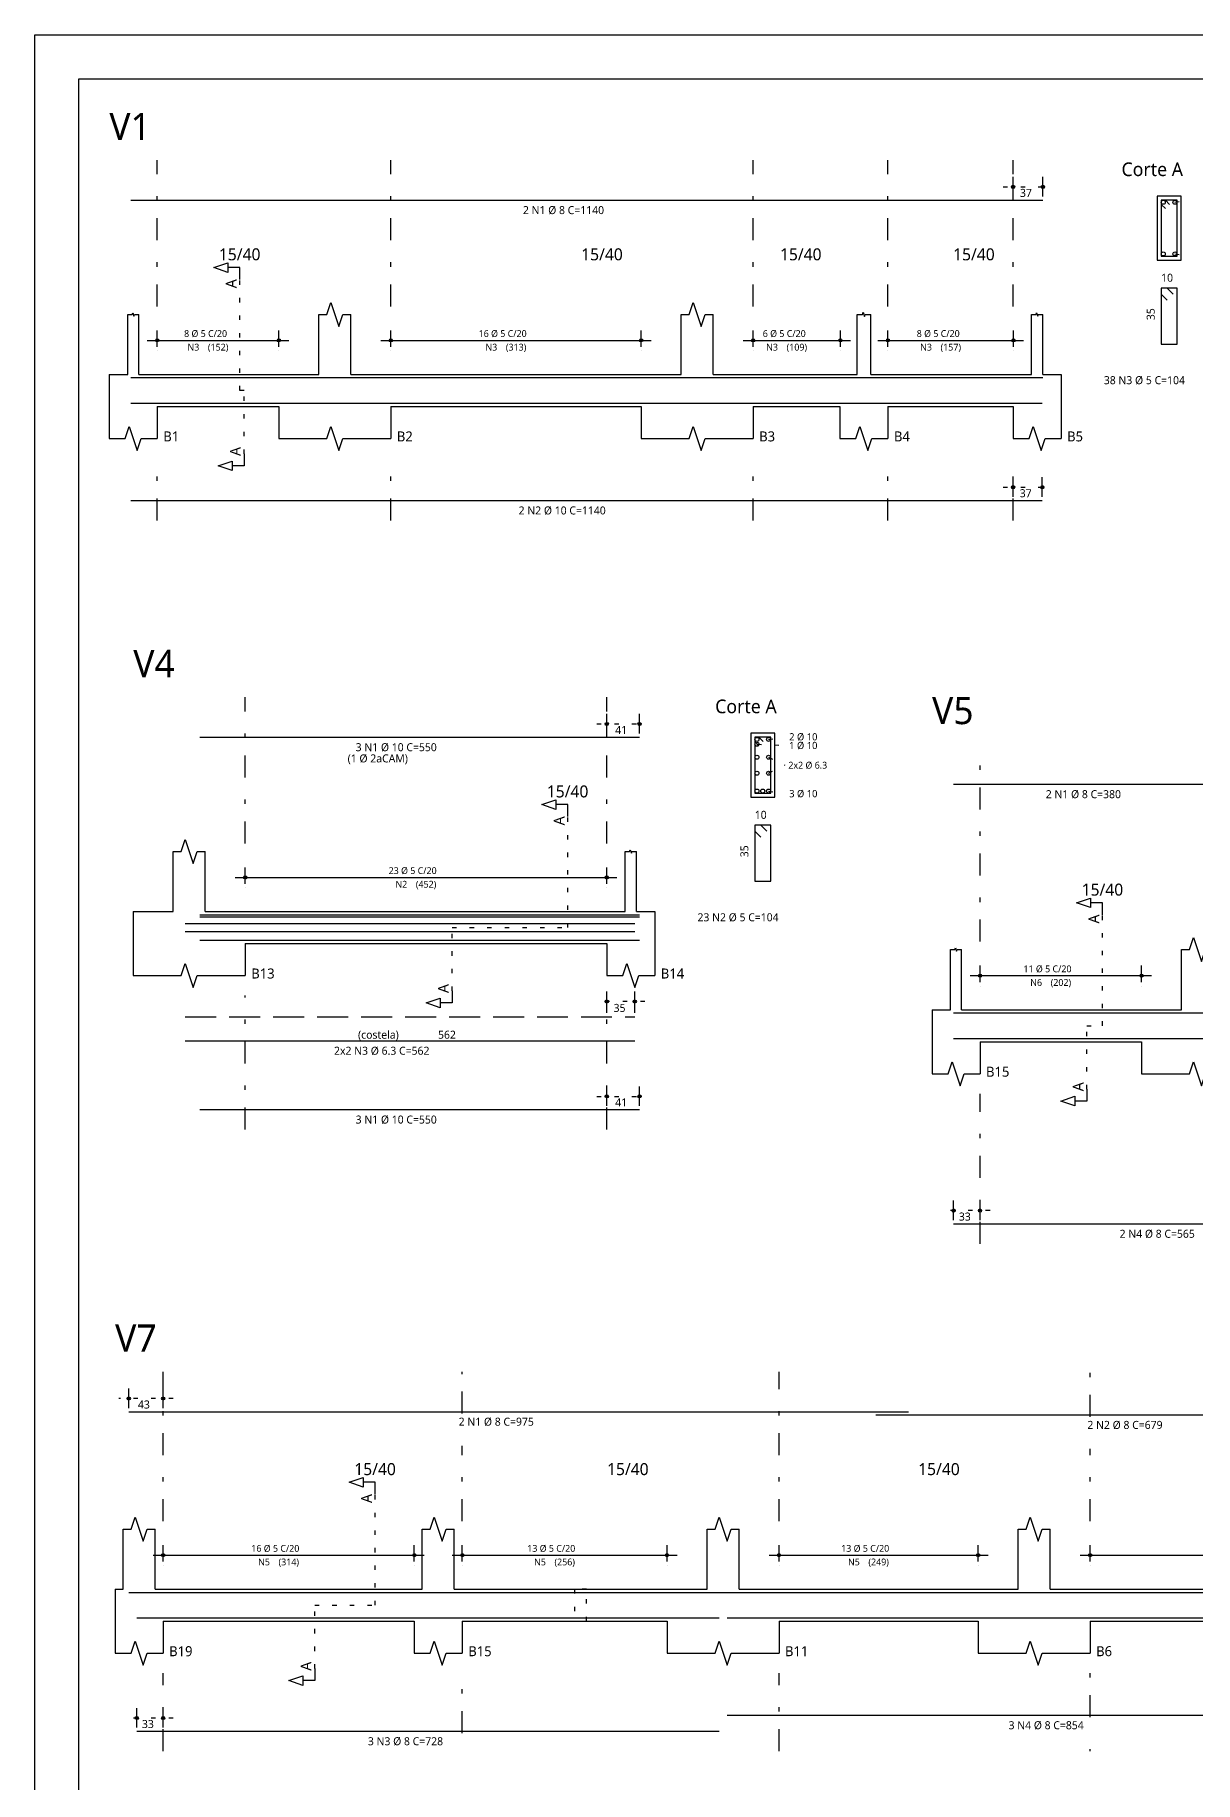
# Model space of a CAD drawing. Extents: x 0 to 89.5, y 0 to 70.
# Drawn here: x 1.5 to 27.87, y 30.31 to 70 of the extents above; entities that cross this region are included whole.
import ezdxf

# ---------------------------------------------------------------- set-up
doc = ezdxf.new("R2010")
doc.units = 0
doc.header["$MEASUREMENT"] = 0
for name, pattern in [('ESTILO_TQS_0001', [1, 0.7, -0.3]), ('ESTILO_TQS_0002', [0.4, 0.1, -0.3]), ('ESTILO_TQS_0003', [1.5, 0.5, -0.4, 0.1, -0.5])]:
    doc.linetypes.add(name, pattern=pattern)
for name, color, linetype in [('1', 1, 'CONTINUOUS'), ('10', 10, 'CONTINUOUS'), ('12', 12, 'CONTINUOUS'), ('2', 2, 'CONTINUOUS'), ('3', 3, 'CONTINUOUS'), ('5', 5, 'CONTINUOUS')]:
    doc.layers.add(name, color=color, linetype=linetype)
doc.styles.add('TQS_LUCIDA_SANS_UNICODE', font='L_10646.TTF')

msp = doc.modelspace()

# ---------------------------------------------------------------- linework, layer by layer
at = {"layer": '1', "linetype": 'Continuous'}
for p, q in [((1.5, 70), (89.500005, 70)), ((1.5, 29.587737), (1.5, 70)), ((23.736725, 66.329731), (23.736725, 66.775185)), ((24.413634, 66.329731), (24.413634, 66.775185)), ((27.554906, 66.338822), (27.009452, 66.338822)), ((27.009452, 66.338822), (27.009452, 64.884276)), ((27.554906, 64.884276), (27.554906, 66.338822)), ((23.736725, 66.238822), (23.736725, 66.238822)), ((24.413634, 66.238822), (24.413634, 66.238822)), ((27.009452, 64.884276), (27.554906, 64.884276)), ((3.609452, 62.288822), (3.609452, 63.652458)), ((3.863997, 62.288822), (3.863997, 63.652458)), ((7.954906, 62.288822), (7.954906, 63.652458)), ((8.682179, 62.288822), (8.682179, 63.652458)), ((16.19127, 62.288822), (16.19127, 63.652458)), ((16.918543, 62.288822), (16.918543, 63.652458)), ((20.19127, 62.288822), (20.19127, 63.652458)), ((20.500361, 62.288822), (20.500361, 63.652458)), ((24.154906, 62.288822), (24.154906, 63.652458)), ((24.409452, 62.288822), (24.409452, 63.652458)), ((4.282179, 62.916095), (4.282179, 63.288822)), ((7.045815, 62.916095), (7.045815, 63.288822)), ((9.59127, 62.916095), (9.59127, 63.288822)), ((15.282179, 62.916095), (15.282179, 63.288822)), ((17.827634, 62.916095), (17.827634, 63.288822)), ((19.809452, 62.916095), (19.809452, 63.288822)), ((20.89127, 62.916095), (20.89127, 63.288822)), ((23.745815, 62.916095), (23.745815, 63.288822)), ((4.054906, 63.061549), (7.273088, 63.061549)), ((4.282179, 62.825185), (4.282179, 62.825185)), ((7.045815, 62.825185), (7.045815, 62.825185)), ((9.363997, 63.061549), (15.509452, 63.061549)), ((9.59127, 62.825185), (9.59127, 62.825185)), ((15.282179, 62.825185), (15.282179, 62.825185)), ((17.600361, 63.061549), (20.036725, 63.061549)), ((17.827634, 62.825185), (17.827634, 62.825185)), ((19.809452, 62.825185), (19.809452, 62.825185)), ((20.663997, 63.061549), (23.973088, 63.061549)), ((20.89127, 62.825185), (20.89127, 62.825185)), ((23.745815, 62.825185), (23.745815, 62.825185)), ((3.19127, 62.288822), (3.19127, 61.561549)), ((3.19127, 62.288822), (3.609452, 62.288822)), ((3.863997, 62.288822), (4.282179, 62.288822)), ((4.282179, 62.288822), (7.045815, 62.288822)), ((7.045815, 62.288822), (7.954906, 62.288822)), ((8.682179, 62.288822), (9.59127, 62.288822)), ((9.59127, 62.288822), (15.282179, 62.288822)), ((15.282179, 62.288822), (16.19127, 62.288822)), ((16.918543, 62.288822), (17.827634, 62.288822)), ((17.827634, 62.288822), (19.800361, 62.288822)), ((19.800361, 62.288822), (20.19127, 62.288822)), ((20.500361, 62.288822), (20.89127, 62.288822)), ((20.89127, 62.288822), (23.736725, 62.288822)), ((23.736725, 62.288822), (24.154906, 62.288822)), ((24.409452, 62.288822), (24.827634, 62.288822)), ((24.827634, 62.288822), (24.827634, 61.561549)), ((3.19127, 61.561549), (3.19127, 60.834276)), ((4.282179, 61.561549), (7.045815, 61.561549)), ((4.282179, 61.561549), (4.282179, 60.834276)), ((7.045815, 61.561549), (7.045815, 60.834276)), ((9.59127, 61.561549), (15.282179, 61.561549)), ((9.59127, 61.561549), (9.59127, 60.834276)), ((15.282179, 61.561549), (15.282179, 60.834276)), ((17.827634, 61.561549), (19.800361, 61.561549)), ((17.827634, 61.561549), (17.827634, 60.834276)), ((19.800361, 61.561549), (19.800361, 60.834276)), ((20.89127, 61.561549), (23.736725, 61.561549)), ((20.89127, 61.561549), (20.89127, 60.834276)), ((23.736725, 61.561549), (23.736725, 60.834276)), ((24.827634, 61.561549), (24.827634, 60.834276)), ((23.736725, 59.507004), (23.736725, 59.952458)), ((24.400361, 59.507004), (24.400361, 59.952458)), ((23.736725, 59.416095), (23.736725, 59.416095)), ((24.400361, 59.416095), (24.400361, 59.416095)), ((14.499746, 54.128325), (14.499746, 54.573779)), ((15.245201, 54.128325), (15.245201, 54.573779)), ((14.499746, 54.037415), (14.499746, 54.037415)), ((15.245201, 54.037415), (15.245201, 54.037415)), ((18.317928, 54.137415), (17.772474, 54.137415)), ((17.772474, 54.137415), (17.772474, 52.68287)), ((18.317928, 52.68287), (18.317928, 54.137415)), ((17.772474, 52.68287), (18.317928, 52.68287)), ((4.645201, 50.087415), (4.645201, 51.451052)), ((5.372474, 50.087415), (5.372474, 51.451052)), ((14.917928, 50.087415), (14.917928, 51.451052)), ((15.172474, 50.087415), (15.172474, 51.451052)), ((6.054292, 50.860143), (14.727019, 50.860143)), ((6.281565, 50.714688), (6.281565, 51.087415)), ((14.499746, 50.714688), (14.499746, 51.087415)), ((6.281565, 50.623779), (6.281565, 50.623779)), ((14.499746, 50.623779), (14.499746, 50.623779)), ((3.73611, 50.087415), (3.73611, 49.360143)), ((3.73611, 50.087415), (4.645201, 50.087415)), ((5.372474, 50.087415), (6.281565, 50.087415)), ((6.281565, 50.087415), (14.499746, 50.087415)), ((14.499746, 50.087415), (14.917928, 50.087415)), ((15.172474, 50.087415), (15.590655, 50.087415)), ((15.590655, 50.087415), (15.590655, 49.360143)), ((3.73611, 49.360143), (3.73611, 48.63287)), ((6.281565, 49.360143), (14.499746, 49.360143)), ((6.281565, 49.360143), (6.281565, 48.63287)), ((14.499746, 49.360143), (14.499746, 48.63287)), ((15.590655, 49.360143), (15.590655, 48.63287)), ((22.312172, 47.856542), (22.312172, 49.220178)), ((22.566717, 47.856542), (22.566717, 49.220178)), ((27.566717, 47.856542), (27.566717, 49.220178)), ((22.984899, 48.483815), (22.984899, 48.856542)), ((26.657626, 48.483815), (26.657626, 48.856542)), ((22.757626, 48.629269), (26.884899, 48.629269)), ((14.499746, 47.787415), (14.499746, 48.269234)), ((15.13611, 47.787415), (15.13611, 48.269234)), ((22.984899, 48.392905), (22.984899, 48.392905)), ((26.657626, 48.392905), (26.657626, 48.392905)), ((14.499746, 47.696506), (14.499746, 47.696506)), ((15.13611, 47.696506), (15.13611, 47.696506)), ((21.89399, 47.856542), (21.89399, 47.129269)), ((21.89399, 47.856542), (22.312172, 47.856542)), ((22.566717, 47.856542), (22.984899, 47.856542)), ((22.984899, 47.856542), (26.657626, 47.856542)), ((26.657626, 47.856542), (27.566717, 47.856542)), ((21.89399, 47.129269), (21.89399, 46.401996)), ((22.984899, 47.129269), (26.657626, 47.129269)), ((22.984899, 47.129269), (22.984899, 46.401996)), ((26.657626, 47.129269), (26.657626, 46.401996)), ((14.499746, 45.669234), (14.499746, 46.114688)), ((15.245201, 45.669234), (15.245201, 46.114688)), ((14.499746, 45.578325), (14.499746, 45.578325)), ((15.245201, 45.578325), (15.245201, 45.578325)), ((22.384899, 43.074724), (22.384899, 43.520178)), ((22.984899, 43.074724), (22.984899, 43.520178)), ((22.384899, 42.983815), (22.384899, 42.983815)), ((22.984899, 42.983815), (22.984899, 42.983815)), ((3.632751, 38.805385), (3.632751, 39.250839)), ((4.414569, 38.805385), (4.414569, 39.250839)), ((3.632751, 38.714475), (3.632751, 38.714475)), ((4.414569, 38.714475), (4.414569, 38.714475)), ((3.505478, 34.691748), (3.505478, 36.055385)), ((4.232751, 34.691748), (4.232751, 36.055385)), ((10.305478, 34.691748), (10.305478, 36.055385)), ((11.032751, 34.691748), (11.032751, 36.055385)), ((16.778205, 34.691748), (16.778205, 36.055385)), ((17.505478, 34.691748), (17.505478, 36.055385)), ((23.850933, 34.691748), (23.850933, 36.055385)), ((24.578205, 34.691748), (24.578205, 36.055385)), ((4.187296, 35.464475), (10.350933, 35.464475)), ((4.414569, 35.319021), (4.414569, 35.691748)), ((10.12366, 35.319021), (10.12366, 35.691748)), ((10.987296, 35.464475), (16.096387, 35.464475)), ((11.214569, 35.319021), (11.214569, 35.691748)), ((15.869115, 35.319021), (15.869115, 35.691748)), ((18.187296, 35.464475), (23.169115, 35.464475)), ((18.414569, 35.319021), (18.414569, 35.691748)), ((22.941842, 35.319021), (22.941842, 35.691748)), ((25.260024, 35.464475), (32.350933, 35.464475)), ((25.487296, 35.319021), (25.487296, 35.691748)), ((4.414569, 35.228112), (4.414569, 35.228112)), ((10.12366, 35.228112), (10.12366, 35.228112)), ((11.214569, 35.228112), (11.214569, 35.228112)), ((15.869115, 35.228112), (15.869115, 35.228112)), ((18.414569, 35.228112), (18.414569, 35.228112)), ((22.941842, 35.228112), (22.941842, 35.228112)), ((25.487296, 35.228112), (25.487296, 35.228112)), ((3.32366, 34.691748), (3.32366, 33.964475)), ((3.32366, 34.691748), (3.505478, 34.691748)), ((4.232751, 34.691748), (4.414569, 34.691748)), ((4.414569, 34.691748), (10.12366, 34.691748)), ((10.12366, 34.691748), (10.305478, 34.691748)), ((11.032751, 34.691748), (11.214569, 34.691748)), ((11.214569, 34.691748), (15.869115, 34.691748)), ((15.869115, 34.691748), (16.778205, 34.691748)), ((17.505478, 34.691748), (18.414569, 34.691748)), ((18.414569, 34.691748), (22.941842, 34.691748)), ((22.941842, 34.691748), (23.850933, 34.691748)), ((24.578205, 34.691748), (25.487296, 34.691748)), ((25.487296, 34.691748), (32.12366, 34.691748)), ((3.32366, 33.964475), (3.32366, 33.237203)), ((4.414569, 33.964475), (10.12366, 33.964475)), ((4.414569, 33.964475), (4.414569, 33.237203)), ((10.12366, 33.964475), (10.12366, 33.237203)), ((11.214569, 33.964475), (15.869115, 33.964475)), ((11.214569, 33.964475), (11.214569, 33.237203)), ((15.869115, 33.964475), (15.869115, 33.237203)), ((18.414569, 33.964475), (22.941842, 33.964475)), ((18.414569, 33.964475), (18.414569, 33.237203)), ((22.941842, 33.964475), (22.941842, 33.237203)), ((25.487296, 33.964475), (32.12366, 33.964475)), ((25.487296, 33.964475), (25.487296, 33.237203)), ((3.814569, 31.546294), (3.814569, 31.991748)), ((4.414569, 31.546294), (4.414569, 31.991748)), ((3.814569, 31.455385), (3.814569, 31.455385)), ((4.414569, 31.455385), (4.414569, 31.455385))]:
    msp.add_line(p, q, dxfattribs=at)
at = {"layer": '1', "linetype": 'ESTILO_TQS_0002'}
for p, q in [((23.509452, 66.547913), (24.640906, 66.547913)), ((27.413997, 66.197913), (27.800361, 66.257004)), ((27.413997, 65.025185), (27.800361, 64.966095)), ((6.159452, 61.925185), (6.159452, 64.443367)), ((6.254906, 61.925185), (6.159452, 61.925185)), ((6.254906, 60.484276), (6.254906, 61.925185)), ((23.509452, 59.725185), (24.627634, 59.725185)), ((14.272474, 54.346506), (15.472474, 54.346506)), ((18.177019, 53.996506), (18.563383, 54.055597)), ((17.913383, 53.887415), (18.563383, 53.859234)), ((18.177019, 53.591961), (18.549746, 53.410143)), ((18.177019, 53.228325), (18.549746, 53.410143)), ((18.177019, 52.823779), (18.563383, 52.764688)), ((13.613383, 49.723779), (13.613383, 52.241961)), ((25.771263, 47.492905), (25.771263, 50.011087)), ((10.981565, 48.28287), (10.981565, 49.723779)), ((10.981565, 49.723779), (13.613383, 49.723779)), ((15.363383, 48.041961), (14.272474, 48.041961)), ((25.412172, 46.051996), (25.412172, 47.492905)), ((25.412172, 47.492905), (25.771263, 47.492905)), ((14.272474, 45.887415), (15.472474, 45.887415)), ((23.212172, 43.292905), (22.157626, 43.292905)), ((4.641842, 39.023566), (3.405478, 39.023566)), ((9.237296, 34.328112), (9.237296, 36.846294)), ((7.860024, 32.887203), (7.860024, 34.328112)), ((7.860024, 34.328112), (9.237296, 34.328112)), ((4.641842, 31.764475), (3.587296, 31.764475))]:
    msp.add_line(p, q, dxfattribs=at)
at = {"layer": '1', "linetype": 'Continuous'}
for points in [[(6.159452, 64.443367), (6.159452, 64.716094), (5.886725, 64.716094), (5.886725, 64.607004), (5.568543, 64.716094), (5.886725, 64.825185), (5.886725, 64.716094)], [(7.954906, 63.652458), (8.136725, 63.652458), (8.227634, 63.925185), (8.409452, 63.379731), (8.500361, 63.652458), (8.682179, 63.652458)], [(16.19127, 63.652458), (16.373088, 63.652458), (16.463997, 63.925185), (16.645815, 63.379731), (16.736725, 63.652458), (16.918543, 63.652458)], [(3.609452, 63.652458), (3.71127, 63.652458), (3.723997, 63.69064), (3.749452, 63.614276), (3.762179, 63.652458), (3.863997, 63.652458)], [(20.19127, 63.652458), (20.314906, 63.652458), (20.330361, 63.698822), (20.36127, 63.606095), (20.376725, 63.652458), (20.500361, 63.652458)], [(24.154906, 63.652458), (24.256725, 63.652458), (24.269452, 63.69064), (24.294906, 63.614276), (24.307634, 63.652458), (24.409452, 63.652458)], [(3.19127, 60.834276), (3.554906, 60.834276), (3.645815, 61.107004), (3.827634, 60.561549), (3.918543, 60.834276), (4.282179, 60.834276)], [(7.045815, 60.834276), (8.136725, 60.834276), (8.227634, 61.107004), (8.409452, 60.561549), (8.500361, 60.834276), (9.59127, 60.834276)], [(15.282179, 60.834276), (16.373088, 60.834276), (16.463997, 61.107004), (16.645815, 60.561549), (16.736725, 60.834276), (17.827634, 60.834276)], [(19.800361, 60.834276), (20.163997, 60.834276), (20.254906, 61.107004), (20.436725, 60.561549), (20.527634, 60.834276), (20.89127, 60.834276)], [(23.736725, 60.834276), (24.100361, 60.834276), (24.19127, 61.107004), (24.373088, 60.561549), (24.463997, 60.834276), (24.827634, 60.834276)], [(6.254906, 60.484276), (6.254906, 60.211549), (5.982179, 60.211549), (5.982179, 60.102458), (5.663997, 60.211549), (5.982179, 60.32064), (5.982179, 60.211549)], [(13.613383, 52.241961), (13.613383, 52.514688), (13.340656, 52.514688), (13.340656, 52.405597), (13.022474, 52.514688), (13.340656, 52.623779), (13.340656, 52.514688)], [(4.645201, 51.451052), (4.827019, 51.451052), (4.917928, 51.723779), (5.099746, 51.178325), (5.190655, 51.451052), (5.372474, 51.451052)], [(14.917928, 51.451052), (15.019746, 51.451052), (15.032474, 51.489234), (15.057928, 51.41287), (15.070655, 51.451052), (15.172474, 51.451052)], [(25.771263, 50.011087), (25.771263, 50.283814), (25.498536, 50.283814), (25.498536, 50.174724), (25.180354, 50.283814), (25.498536, 50.392905), (25.498536, 50.283814)], [(22.312172, 49.220178), (22.41399, 49.220178), (22.426717, 49.25836), (22.452172, 49.181996), (22.464899, 49.220178), (22.566717, 49.220178)], [(27.566717, 49.220178), (27.748535, 49.220178), (27.839445, 49.492905), (28.021263, 48.947451), (28.112172, 49.220178), (28.29399, 49.220178)], [(3.73611, 48.63287), (4.827019, 48.63287), (4.917928, 48.905597), (5.099746, 48.360143), (5.190655, 48.63287), (6.281565, 48.63287)], [(14.499746, 48.63287), (14.863383, 48.63287), (14.954292, 48.905597), (15.13611, 48.360143), (15.227019, 48.63287), (15.590655, 48.63287)], [(10.981565, 48.28287), (10.981565, 48.010143), (10.708837, 48.010143), (10.708837, 47.901052), (10.390656, 48.010143), (10.708837, 48.119234), (10.708837, 48.010143)], [(21.89399, 46.401996), (22.257626, 46.401996), (22.348535, 46.674724), (22.530354, 46.129269), (22.621263, 46.401996), (22.984899, 46.401996)], [(26.657626, 46.401996), (27.748535, 46.401996), (27.839445, 46.674724), (28.021263, 46.129269), (28.112172, 46.401996), (29.203081, 46.401996)], [(25.412172, 46.051996), (25.412172, 45.779269), (25.139445, 45.779269), (25.139445, 45.670178), (24.821263, 45.779269), (25.139445, 45.88836), (25.139445, 45.779269)], [(9.237296, 36.846294), (9.237296, 37.119021), (8.964569, 37.119021), (8.964569, 37.00993), (8.646387, 37.119021), (8.964569, 37.228112), (8.964569, 37.119021)], [(3.505478, 36.055385), (3.687296, 36.055385), (3.778205, 36.328112), (3.960024, 35.782657), (4.050933, 36.055385), (4.232751, 36.055385)], [(10.305478, 36.055385), (10.487296, 36.055385), (10.578205, 36.328112), (10.760024, 35.782657), (10.850933, 36.055385), (11.032751, 36.055385)], [(16.778205, 36.055385), (16.960024, 36.055385), (17.050933, 36.328112), (17.232751, 35.782657), (17.32366, 36.055385), (17.505478, 36.055385)], [(23.850933, 36.055385), (24.032751, 36.055385), (24.12366, 36.328112), (24.305478, 35.782657), (24.396387, 36.055385), (24.578205, 36.055385)], [(3.32366, 33.237203), (3.687296, 33.237203), (3.778205, 33.50993), (3.960024, 32.964475), (4.050933, 33.237203), (4.414569, 33.237203)], [(10.12366, 33.237203), (10.487296, 33.237203), (10.578205, 33.50993), (10.760024, 32.964475), (10.850933, 33.237203), (11.214569, 33.237203)], [(15.869115, 33.237203), (16.960024, 33.237203), (17.050933, 33.50993), (17.232751, 32.964475), (17.32366, 33.237203), (18.414569, 33.237203)], [(22.941842, 33.237203), (24.032751, 33.237203), (24.12366, 33.50993), (24.305478, 32.964475), (24.396387, 33.237203), (25.487296, 33.237203)], [(7.860024, 32.887203), (7.860024, 32.614476), (7.587296, 32.614476), (7.587296, 32.505385), (7.269115, 32.614476), (7.587296, 32.723566), (7.587296, 32.614476)]]:
    msp.add_lwpolyline(points, dxfattribs=at)
at = {"layer": '1', "linetype": 'ESTILO_TQS_0002'}
msp.add_lwpolyline([(13.769115, 34.691748), (13.769115, 33.964475), (14.041842, 33.964475), (14.041842, 34.691748), (13.769115, 34.691748)], dxfattribs=at)
at = {"layer": '1', "linetype": 'Continuous'}
for centre, radius in [((23.736725, 66.547913), 0.036364), ((23.736725, 66.547913), 0.018182), ((24.413634, 66.547913), 0.036364), ((24.413634, 66.547913), 0.018182), ((4.282179, 63.061549), 0.036364), ((4.282179, 63.061549), 0.018182), ((7.045815, 63.061549), 0.036364), ((7.045815, 63.061549), 0.018182), ((9.59127, 63.061549), 0.036364), ((9.59127, 63.061549), 0.018182), ((15.282179, 63.061549), 0.036364), ((15.282179, 63.061549), 0.018182), ((17.827634, 63.061549), 0.036364), ((17.827634, 63.061549), 0.018182), ((19.809452, 63.061549), 0.036364), ((19.809452, 63.061549), 0.018182), ((20.89127, 63.061549), 0.036364), ((20.89127, 63.061549), 0.018182), ((23.745815, 63.061549), 0.036364), ((23.745815, 63.061549), 0.018182), ((23.736725, 59.725185), 0.036364), ((23.736725, 59.725185), 0.018182), ((24.400361, 59.725185), 0.036364), ((24.400361, 59.725185), 0.018182), ((14.499746, 54.346506), 0.036364), ((15.245201, 54.346506), 0.036364), ((14.499746, 54.346506), 0.018182), ((15.245201, 54.346506), 0.018182), ((6.281565, 50.860143), 0.036364), ((6.281565, 50.860143), 0.018182), ((14.499746, 50.860143), 0.036364), ((14.499746, 50.860143), 0.018182), ((22.984899, 48.629269), 0.036364), ((22.984899, 48.629269), 0.018182), ((26.657626, 48.629269), 0.036364), ((26.657626, 48.629269), 0.018182), ((14.499746, 48.041961), 0.036364), ((14.499746, 48.041961), 0.018182), ((15.13611, 48.041961), 0.036364), ((15.13611, 48.041961), 0.018182), ((14.499746, 45.887415), 0.036364), ((14.499746, 45.887415), 0.018182), ((15.245201, 45.887415), 0.036364), ((15.245201, 45.887415), 0.018182), ((22.384899, 43.292905), 0.036364), ((22.384899, 43.292905), 0.018182), ((22.984899, 43.292905), 0.036364), ((22.984899, 43.292905), 0.018182), ((3.632751, 39.023566), 0.036364), ((3.632751, 39.023566), 0.018182), ((4.414569, 39.023566), 0.036364), ((4.414569, 39.023566), 0.018182), ((4.414569, 35.464475), 0.036364), ((4.414569, 35.464475), 0.018182), ((10.12366, 35.464475), 0.036364), ((10.12366, 35.464475), 0.018182), ((11.214569, 35.464475), 0.036364), ((11.214569, 35.464475), 0.018182), ((15.869115, 35.464475), 0.036364), ((15.869115, 35.464475), 0.018182), ((18.414569, 35.464475), 0.036364), ((18.414569, 35.464475), 0.018182), ((22.941842, 35.464475), 0.036364), ((22.941842, 35.464475), 0.018182), ((25.487296, 35.464475), 0.036364), ((25.487296, 35.464475), 0.018182), ((3.814569, 31.764475), 0.036364), ((3.814569, 31.764475), 0.018182), ((4.414569, 31.764475), 0.036364), ((4.414569, 31.764475), 0.018182)]:
    msp.add_circle(centre, radius, dxfattribs=at)
at = {"layer": '10', "linetype": 'Continuous'}
for points in [[(27.554906, 64.884276), (27.554906, 66.338822), (27.009452, 66.338822), (27.009452, 64.884276), (27.554906, 64.884276)], [(18.317928, 52.68287), (18.317928, 54.137415), (17.772474, 54.137415), (17.772474, 52.68287), (18.317928, 52.68287)]]:
    msp.add_lwpolyline(points, dxfattribs=at)
at = {"layer": '12', "linetype": 'Continuous'}
for p, q in [((2.5, 68.999992), (88.499997, 69)), ((2.5, 0.999996), (2.5, 68.999992))]:
    msp.add_line(p, q, dxfattribs=at)
at = {"layer": '2', "linetype": 'ESTILO_TQS_0003'}
for p, q in [((4.282179, 63.834276), (4.282179, 67.157004)), ((9.59127, 63.834276), (9.59127, 67.157004)), ((17.827634, 63.834276), (17.827634, 67.157004)), ((20.89127, 63.834276), (20.89127, 67.157004)), ((23.736725, 63.834276), (23.736725, 67.157004)), ((4.282179, 58.97064), (4.282179, 60.379731)), ((9.59127, 58.97064), (9.59127, 60.379731)), ((17.827634, 58.97064), (17.827634, 60.379731)), ((20.89127, 58.97064), (20.89127, 60.379731)), ((23.736725, 58.97064), (23.736725, 60.379731)), ((6.281565, 51.63287), (6.281565, 54.955597)), ((14.499746, 51.63287), (14.499746, 54.955597)), ((22.984899, 49.401996), (22.984899, 53.88836)), ((6.281565, 45.13287), (6.281565, 48.178325)), ((14.499746, 45.13287), (14.499746, 48.178325)), ((22.984899, 42.53836), (22.984899, 45.947451)), ((4.414569, 36.237203), (4.414569, 39.632657)), ((11.214569, 38.67993), (11.214569, 39.632657)), ((18.414569, 36.237203), (18.414569, 39.632657)), ((25.487296, 38.607203), (25.487296, 39.632657)), ((11.214569, 36.237203), (11.214569, 37.949021)), ((25.487296, 36.237203), (25.487296, 37.876294)), ((4.414569, 31.00993), (4.414569, 32.782657)), ((11.214569, 31.420839), (11.214569, 32.782657)), ((18.414569, 31.00993), (18.414569, 32.782657)), ((25.487296, 31.784475), (25.487296, 32.782657)), ((25.487296, 31.00993), (25.487296, 31.053566))]:
    msp.add_line(p, q, dxfattribs=at)
at = {"layer": '3', "linetype": 'Continuous'}
for p, q in [((3.682179, 62.216095), (24.413634, 62.216095)), ((3.682179, 61.634276), (24.400361, 61.634276)), ((5.245594, 50.014688), (15.245201, 50.014688)), ((4.917928, 49.814688), (15.13611, 49.814688)), ((4.917928, 49.63287), (15.13611, 49.63287)), ((5.245594, 49.969234), (15.245201, 49.969234)), ((5.245594, 49.43287), (15.245201, 49.43287)), ((22.384899, 47.783815), (29.300826, 47.783815)), ((22.384899, 47.201996), (32.657626, 47.201996)), ((3.632751, 34.619021), (21.360024, 34.619021)), ((20.617278, 34.619021), (32.960024, 34.619021)), ((3.814569, 34.037203), (17.050933, 34.037203)), ((17.232751, 34.037203), (32.760024, 34.037203))]:
    msp.add_line(p, q, dxfattribs=at)
for points in [[(27.293208, 66.151489), (27.196785, 66.247913), (27.100361, 66.247913), (27.100361, 64.975185), (27.463997, 64.975185), (27.463997, 66.247913), (27.100361, 66.247913), (27.100361, 66.151489), (27.196785, 66.055065)], [(18.05623, 53.950083), (17.959806, 54.046506), (17.863383, 54.046506), (17.863383, 52.773779), (18.227019, 52.773779), (18.227019, 54.046506), (17.863383, 54.046506), (17.863383, 53.950083), (17.959806, 53.853659)]]:
    msp.add_lwpolyline(points, dxfattribs=at)
for centre in [(27.150361, 66.197913), (27.413997, 66.197913), (27.150361, 65.025185), (27.413997, 65.025185), (17.913383, 53.996506), (18.177019, 53.996506), (17.913383, 53.887415), (17.913383, 53.591961), (18.177019, 53.591961), (17.913383, 53.228325), (18.177019, 53.228325), (17.913383, 52.823779), (18.045201, 52.823779), (18.177019, 52.823779)]:
    msp.add_circle(centre, 0.045455, dxfattribs=at)
at = {"layer": '5', "linetype": 'Continuous'}
for p, q in [((3.682179, 66.247913), (24.413634, 66.247913)), ((3.682179, 59.425185), (24.400361, 59.425185)), ((5.245594, 54.046506), (15.245201, 54.046506)), ((22.384899, 52.979269), (29.300826, 52.979269)), ((5.245594, 45.587415), (15.245201, 45.587415)), ((22.384899, 42.992905), (32.657626, 42.992905)), ((3.632751, 38.723566), (21.360024, 38.723566)), ((20.617278, 38.650839), (32.960024, 38.650839)), ((17.232751, 31.828112), (32.760024, 31.828112)), ((3.814569, 31.464475), (17.050933, 31.464475))]:
    msp.add_line(p, q, dxfattribs=at)
for points in [[(27.373088, 64.111549), (27.236725, 64.247913), (27.100361, 64.247913), (27.100361, 62.975185), (27.463997, 62.975185), (27.463997, 64.247913), (27.100361, 64.247913), (27.100361, 64.111549), (27.236725, 63.975185)], [(18.13611, 51.910143), (17.999746, 52.046506), (17.863383, 52.046506), (17.863383, 50.773779), (18.227019, 50.773779), (18.227019, 52.046506), (17.863383, 52.046506), (17.863383, 51.910143), (17.999746, 51.773779)], [(4.917928, 47.151052), (15.13611, 47.151052)]]:
    msp.add_lwpolyline(points, dxfattribs=at)
at = {"layer": '5', "linetype": 'ESTILO_TQS_0001'}
msp.add_lwpolyline([(4.917928, 47.696506), (15.13611, 47.696506)], dxfattribs=at)

# ---------------------------------------------------------------- texts
at = {"layer": '1', "linetype": 'Continuous', "style": 'TQS_LUCIDA_SANS_UNICODE'}
for s, height, p in [('Corte A', 0.309091, (26.200361, 66.793367)), ('37', 0.181818, (23.893361, 66.32064)), ('15/40', 0.272727, (5.682179, 64.879731)), ('15/40', 0.272727, (13.918543, 64.879731)), ('15/40', 0.272727, (18.436725, 64.879731)), ('15/40', 0.272727, (22.373088, 64.879731)), ('10', 0.181818, (27.100361, 64.393367)), ('8 %%c 5 C/20', 0.154545, (4.89127, 63.138822)), ('16 %%c 5 C/20', 0.154545, (11.586725, 63.138822)), ('6 %%c 5 C/20', 0.154545, (18.045815, 63.138822)), ('8 %%c 5 C/20', 0.154545, (21.545815, 63.138822)), ('N3', 0.154545, (4.968543, 62.829731)), ('(152)', 0.154545, (5.432179, 62.829731)), ('N3', 0.154545, (11.74127, 62.829731)), ('(313)', 0.154545, (12.204906, 62.829731)), ('N3', 0.154545, (18.123088, 62.829731)), ('(109)', 0.154545, (18.586725, 62.829731)), ('N3', 0.154545, (21.623088, 62.829731)), ('(157)', 0.154545, (22.086725, 62.829731)), ('B1', 0.227273, (4.418543, 60.766095)), ('B2', 0.227273, (9.727634, 60.766095)), ('B3', 0.227273, (17.963997, 60.766095)), ('B4', 0.227273, (21.027634, 60.766095)), ('B5', 0.227273, (24.963997, 60.766095)), ('37', 0.181818, (23.886725, 59.497913)), ('Corte A', 0.309091, (16.963383, 54.591961)), ('41', 0.181818, (14.690655, 54.119234)), ('2 %%c 10', 0.163636, (18.645201, 53.973779)), ('(1 %%c 2aCAM)', 0.181818, (8.609034, 53.473779)), ('1 %%c 10', 0.163636, (18.645201, 53.777415)), ('2x2 %%c 6.3', 0.154545, (18.627019, 53.33287)), ('15/40', 0.272727, (13.13611, 52.678325)), ('3 %%c 10', 0.163636, (18.645201, 52.68287)), ('10', 0.181818, (17.863383, 52.191961)), ('23 %%c 5 C/20', 0.154545, (9.540655, 50.937415)), ('N2', 0.154545, (9.695201, 50.628325)), ('(452)', 0.154545, (10.158837, 50.628325)), ('15/40', 0.272727, (25.29399, 50.447451)), ('11 %%c 5 C/20', 0.154545, (23.971263, 48.706542)), ('B13', 0.227273, (6.417928, 48.564688)), ('B14', 0.227273, (15.727019, 48.564688)), ('N6', 0.154545, (24.125808, 48.397451)), ('(202)', 0.154545, (24.589445, 48.397451)), ('35', 0.181818, (14.654292, 47.805597)), ('(costela)', 0.181818, (8.845201, 47.196506)), ('562', 0.181818, (10.663383, 47.196506)), ('B15', 0.227273, (23.121263, 46.333815)), ('41', 0.181818, (14.690655, 45.660143)), ('33', 0.181818, (22.503081, 43.065633)), ('43', 0.181818, (3.841842, 38.796294)), ('15/40', 0.272727, (8.760024, 37.282657)), ('15/40', 0.272727, (14.505478, 37.282657)), ('15/40', 0.272727, (21.578205, 37.282657)), ('16 %%c 5 C/20', 0.154545, (6.419115, 35.541748)), ('N5', 0.154545, (6.57366, 35.232657)), ('(314)', 0.154545, (7.037296, 35.232657)), ('13 %%c 5 C/20', 0.154545, (12.691842, 35.541748)), ('N5', 0.154545, (12.846387, 35.232657)), ('(256)', 0.154545, (13.310024, 35.232657)), ('13 %%c 5 C/20', 0.154545, (19.828205, 35.541748)), ('N5', 0.154545, (19.982751, 35.232657)), ('(249)', 0.154545, (20.446387, 35.232657)), ('B19', 0.227273, (4.550933, 33.169021)), ('B15', 0.227273, (11.350933, 33.169021)), ('B11', 0.227273, (18.550933, 33.169021)), ('B6', 0.227273, (25.62366, 33.169021)), ('33', 0.181818, (3.932751, 31.537203))]:
    msp.add_text(s, height=height, dxfattribs=at).set_placement(p)
for s, height, p in [('A', 0.247273, (6.08527, 64.245549)), ('35', 0.181818, (26.954906, 63.52064)), ('A', 0.247273, (6.180725, 60.434822)), ('A', 0.247273, (13.539201, 52.044143)), ('35', 0.181818, (17.717928, 51.319234)), ('A', 0.247273, (25.697081, 49.813269)), ('A', 0.247273, (10.907383, 48.233415)), ('A', 0.247273, (25.33799, 46.002542)), ('A', 0.247273, (9.163115, 36.648475)), ('A', 0.247273, (7.785842, 32.837748))]:
    msp.add_text(s, height=height, rotation=90, dxfattribs=at).set_placement(p)
at = {"layer": '2', "linetype": 'Continuous', "style": 'TQS_LUCIDA_SANS_UNICODE'}
for s, p in [('2 N1 %%c 8 C=1140', (12.593361, 65.929731)), (' 38 N3 %%c 5 C=104', (25.736725, 62.066095)), ('2 N2 %%c 10 C=1140', (12.495815, 59.107004)), ('3 N1 %%c 10 C=550', (8.790852, 53.728325)), ('2 N1 %%c 8 C=380', (24.479226, 52.661087)), (' 23 N2 %%c 5 C=104', (16.499746, 49.864688)), ('2x2 N3 %%c 6.3 C=562', (8.299746, 46.83287)), ('3 N1 %%c 10 C=550', (8.790852, 45.269234)), ('2 N4 %%c 8 C=565', (26.157626, 42.674724)), ('2 N1 %%c 8 C=975', (11.132751, 38.405385)), ('2 N2 %%c 8 C=679', (25.425015, 38.332657)), ('3 N4 %%c 8 C=854', (23.632751, 31.50993)), ('3 N3 %%c 8 C=728', (9.069115, 31.146294))]:
    msp.add_text(s, height=0.181818, dxfattribs=at).set_placement(p)
at = {"layer": '5', "linetype": 'Continuous', "style": 'TQS_LUCIDA_SANS_UNICODE'}
for s, p in [('V1', (3.19127, 67.611549)), ('V4', (3.73611, 55.410143)), ('V5', (21.89399, 54.342905)), ('V7', (3.32366, 40.087203))]:
    msp.add_text(s, height=0.618182, dxfattribs=at).set_placement(p)

doc.saveas('drawing.dxf')
